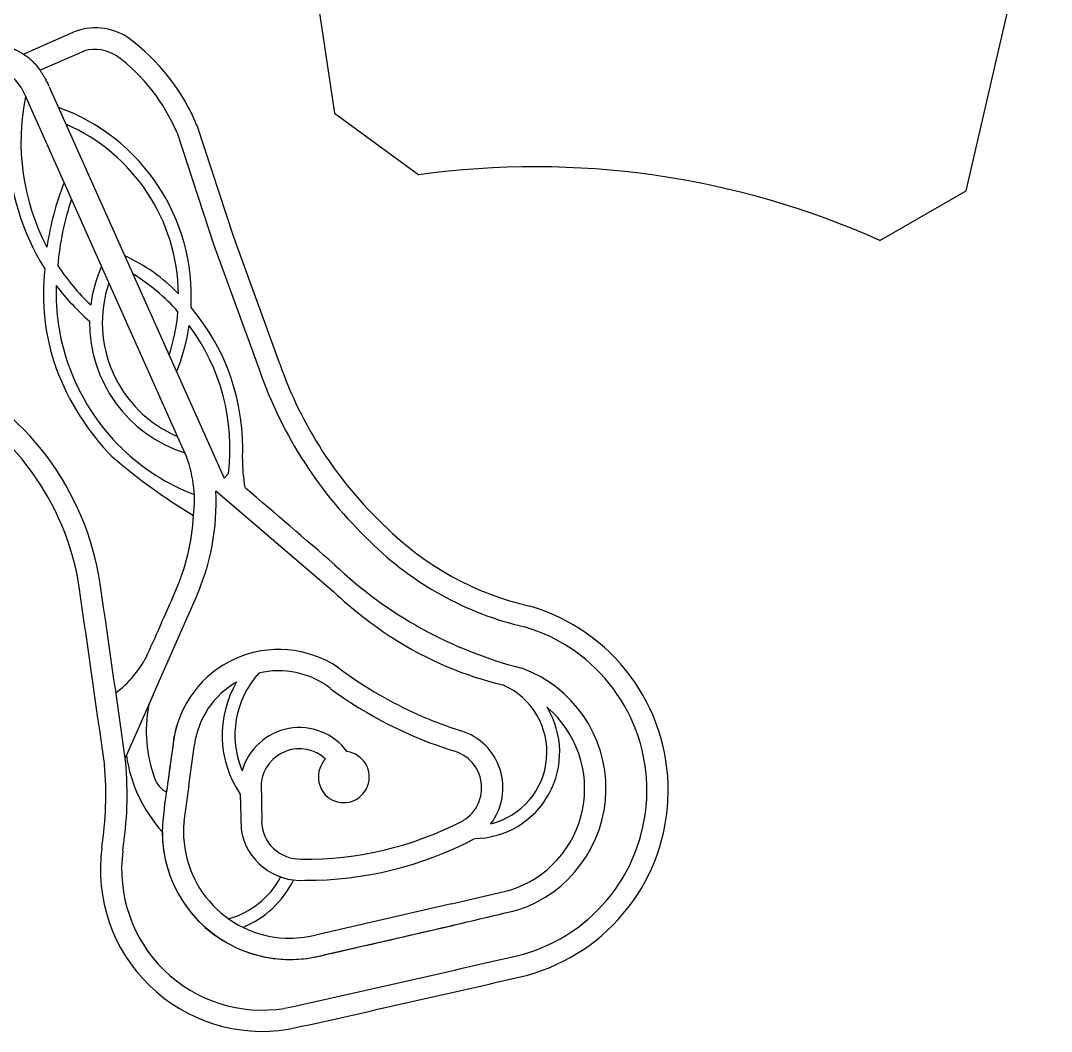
# Model space of a CAD drawing. Header units: millimetres. Extents: x -14000 to -11893, y 5996570 to 5998427.
# Drawn here: x -13020 to -12898.9, y 5997142.3 to 5997260.9 of the extents above; entities that cross this region are included whole.
import ezdxf

# ---------------------------------------------------------------- set-up
doc = ezdxf.new("R2010")
doc.units = ezdxf.units.MM
doc.header["$LTSCALE"] = 0.25
doc.layers.add('3_road_UNBC', color=8, linetype='Continuous')
doc.layers.add('3_sidewalk_UNBC', color=253, linetype='Continuous')

msp = doc.modelspace()

# ---------------------------------------------------------------- linework, layer by layer
at = {"layer": '3_road_UNBC'}
for p, q in [((-12989.54, 5997292.81), (-12983.1, 5997250.04)), ((-12908.96, 5997240.91), (-12898.94, 5997284.04)), ((-12983.1, 5997250.04), (-12973.2, 5997242.81)), ((-12919.06, 5997235.09), (-12908.96, 5997240.91))]:
    msp.add_line(p, q, dxfattribs=at)
msp.add_arc((-12959.6, 5997144.54), 99.2, 65.8803, 97.8807, dxfattribs=at)
at = {"layer": '3_sidewalk_UNBC'}
for p, q in [((-13013.86, 5997259.5), (-13019.6, 5997256.96)), ((-13017.71, 5997255.08), (-13012.49, 5997257.37)), ((-13012.49, 5997257.37), (-13012.49, 5997257.37)), ((-13008.69, 5997256.76), (-13008.69, 5997256.76)), ((-13019.92, 5997253.06), (-13019.28, 5997251.78)), ((-13016.61, 5997253.14), (-12996.07, 5997207.2)), ((-13016.52, 5997252.93), (-13016.52, 5997252.93)), ((-13000.68, 5997210.17), (-13019.28, 5997251.78)), ((-12994.95, 5997235.48), (-12999.26, 5997248.58)), ((-13001.6, 5997247.71), (-12997.31, 5997234.66)), ((-12989.53, 5997220.6), (-12994.95, 5997235.48)), ((-12997.31, 5997234.66), (-12991.88, 5997219.76)), ((-12991.88, 5997219.76), (-12991.88, 5997219.76)), ((-12995.57, 5997207.74), (-12996.07, 5997207.2)), ((-12993.64, 5997206.08, 774.27), (-12993.64, 5997206.08, 774.27)), ((-12997.04, 5997205.7), (-12983.21, 5997193.84)), ((-13013.27, 5997195.51), (-13013.27, 5997195.51)), ((-13013.27, 5997195.51), (-13013.27, 5997195.51)), ((-13010.81, 5997195.94), (-13010.81, 5997195.94)), ((-13001.2, 5997189.03), (-12999.41, 5997193.09)), ((-12975.84, 5997191.34, 774.22), (-12975.84, 5997191.34, 774.22)), ((-12975.84, 5997191.34, 774.22), (-12975.84, 5997191.34, 774.22)), ((-13004.24, 5997182.12), (-13001.21, 5997189.04)), ((-12960.81, 5997189.75), (-12960.81, 5997189.75)), ((-13007.69, 5997174.28, 774.27), (-13004.38, 5997181.81, 774.27)), ((-13004.96, 5997180.47), (-13004.24, 5997182.12)), ((-13001.99, 5997176.56, 774.27), (-13001.99, 5997176.56, 774.27)), ((-13000.22, 5997171.13), (-12999.56, 5997175.95)), ((-13010.12, 5997173.55), (-13010.12, 5997173.55)), ((-13002.77, 5997170.93, 774.27), (-13002.77, 5997170.93, 774.27)), ((-13000.22, 5997171.13, 776.09), (-13000.79, 5997166.95, 776.09)), ((-12991.71, 5997171.44), (-12991.66, 5997166.91)), ((-12994.21, 5997170.15), (-12994.09, 5997166.01)), ((-12994.09, 5997166.01, 776.09), (-12994.09, 5997166.01, 776.09)), ((-12969.38, 5997157.23, 775.45), (-12962.54, 5997158.83, 775.45)), ((-12969.38, 5997157.23), (-12985.34, 5997153.56)), ((-12997.63, 5997153.91), (-12997.63, 5997153.91)), ((-12969.07, 5997154.68), (-12984.38, 5997151.22)), ((-12969.07, 5997154.68), (-12969.07, 5997154.68)), ((-12965.61, 5997150.4), (-12965.61, 5997150.4)), ((-12961.19, 5997151.25), (-12961.19, 5997151.25)), ((-12960.59, 5997148.83), (-12960.59, 5997148.83))]:
    msp.add_line(p, q, dxfattribs=at)
for centre, radius, start, end in [((-13011.17, 5997253.16), 6.89, 56.5348, 112.9935), ((-13021.89, 5997239.16), 24.51, 22.6003, 53.6733), ((-13011.3, 5997252.69), 4.83, 57.337, 104.3136), ((-13021.78, 5997239.22), 21.89, 22.8223, 53.2893), ((-13025.16, 5997249.7), 6.22, 32.6921, 69.4461), ((-13022.13, 5997250.88), 5.97, 22.3033, 30.6287), ((-12993.55, 5997246.62), 26.38, 168.309, 207.823), ((-13023.5, 5997228.53), 23.57, 356.8582, 70.209), ((-13023.5, 5997228.53), 22.07, 0.7793, 66.3543), ((-13023.5, 5997228.53), 23.57, 54.6054, 58.9889), ((-12993.55, 5997246.62), 27.88, 180.9326, 212.1943), ((-12984.01, 5997229.62), 33.2, 158.2989, 171.8753), ((-12984.01, 5997229.62), 31.7, 161.0162, 175.4102), ((-13016.5, 5997214.16), 21.04, 44.2458, 65.3648), ((-12990.32, 5997228.9), 26.98, 173.8919, 199.0925), ((-12993.55, 5997246.62), 26.38, 213.2488, 226.3889), ((-12995.83, 5997225.46), 16.05, 155.7539, 172.6112), ((-12995.83, 5997225.46), 14.55, 161.2604, 246.9124), ((-13019.43, 5997210.72), 24.04, 41.7631, 58.2433), ((-12990.32, 5997228.91), 25.48, 178.0008, 199.1232), ((-12993.55, 5997246.62), 27.88, 217.1158, 228.889), ((-13023.5, 5997228.53), 22.07, 341.8184, 355.3091), ((-13019.44, 5997210.71), 25.55, 357.1548, 40.316), ((-12995.83, 5997225.46), 16.05, 179.4525, 252.4188), ((-13023.5, 5997228.53), 23.57, 337.9638, 351.6524), ((-13019.43, 5997210.72), 24.04, 352.889, 36.7741), ((-13046.41, 5997186.98), 37.29, 39.2459, 64.3011), ((-12990.22, 5997229.04), 25.61, 199.3307, 225.723), ((-12944.52, 5997236.26), 47.66, 199.181, 226.7273), ((-12987.65, 5997230.68), 30.09, 200.6259, 224.2013), ((-12944.52, 5997236.26), 50.16, 199.2014, 226.6926), ((-13044.27, 5997189.41), 31.6, 11.1368, 64.1028), ((-12990.33, 5997229.16), 25.63, 226.1009, 248.8184), ((-13043.7, 5997189.69), 33.48, 10.7561, 38.5899), ((-12959.74, 5997268.08), 76.53, 229.7317, 238.533), ((-13014.24, 5997204.56, 774.2), 14.68, 353.0974, 22.4467), ((-12976.81, 5997209.18), 17.11, 179.0922, 190.4378), ((-13950.73, 5996079.39, 774.27), 1478.33, 49.11463, 49.64956), ((-13024.54, 5997204.35), 27.53, 335.8787, 2.8203), ((-13024.52, 5997204, 774.2), 24.87, 335.7449, 357.2496), ((-12952.33, 5997226.47), 35.19, 225.0741, 257.099), ((-12952.33, 5997226.47), 37.69, 225.1219, 257.0143), ((-15643.74, 5996806.61), 2661.56, 7.92893, 8.41719), ((-12948.82, 5997233.08, 774.27), 49.74, 226.433, 255.6975), ((-15643.74, 5996806.61), 2659.06, 7.92893, 8.41719), ((-13456.52, 5997391.34, 774.2), 495.74, 335.5384, 336.5142), ((-12948.48, 5997231.18), 50.99, 227.0773, 237.0301), ((-12966.42, 5997170.55), 22.49, 285.0322, 73.9305), ((-12966.42, 5997170.55), 19.99, 285.1434, 73.7259), ((-12953.65, 5997223.65), 41.86, 237.3484, 256.8135), ((-12989.65, 5997174.6), 12.49, 56.1063, 172.2315), ((-13016.62, 5997192.29, 774.2), 12.93, 307.3052, 331.9015), ((-12983.99, 5997177.02), 10.82, 137.6424, 202.696), ((-12989.65, 5997174.71), 9.88, 52.3192, 103.7027), ((-12953.11, 5997224.56), 49.42, 233.2328, 245.0975), ((-12966.25, 5997170.78, 774.27), 15.01, 288.1196, 69.9678), ((-12989.65, 5997174.58), 10, 119.7236, 172.1621), ((-12983.99, 5997177.02), 12.32, 149.5232, 213.9272), ((-12983.99, 5997177.02), 12.32, 149.5232, 213.9272), ((-12966.8, 5997175.02), 8.63, 283.7571, 66.005), ((-12954.97, 5997221.15), 48.09, 233.4352, 252.8748), ((-12988.71, 5997177.56), 16.51, 169.8593, 199.8047), ((-12954.03, 5997222.79), 47.43, 245.1952, 252.5708), ((-12966.8, 5997175.02, 775.45), 10.13, 270.6564, 31.4926), ((-12966.23, 5997170.77, 775.45), 12.49, 287.1846, 49.7687), ((-12989.63, 5997174.58, 774.27), 12.53, 162.2246, 170.9285), ((-12987.24, 5997170.92), 7, 36.5322, 164.0544), ((-12970.33, 5997170.86), 7, 322.9433, 72.5708), ((-12228.18, 5997065.85), 781.68, 171.87245, 172.30409), ((-10204.88, 5996787.38, 774.27), 2824.06, 172.0752, 172.18529), ((-12991.19, 5997176.95), 16.52, 188.0819, 205.6134), ((-12987.24, 5997170.93), 4.5, 47.1025, 173.4601), ((-12982.04, 5997172.12), 3.01, 339.125, 81.804), ((-12970.34, 5997170.86), 4.5, 301.9243, 74.2406), ((-13050.58, 5997170.03), 40.61, 351.2154, 4.9691), ((-13050.58, 5997170.03), 43.11, 351.2383, 5.0465), ((-12981.95, 5997172.12), 3.06, 136.6324, 235.1679), ((-13001.67, 5997172.79), 2.69, 197.7138, 244.1797), ((-12955.9, 5997163.12, 774.27), 47.52, 170.5431, 176.9227), ((-12982.04, 5997172.12), 3.01, 236.4421, 339.125), ((-12990.11, 5997177.37), 17.67, 205.3266, 221.5871), ((-12988.36, 5997165.69, 776.09), 12.49, 174.1928, 267.4557), ((-12987.08, 5997167.07, 776.09), 7.09, 188.5652, 274.1266), ((-12987.16, 5997167), 4.51, 181.1577, 271.7219), ((-12986.45, 5997202.33), 39.85, 269.1586, 297.6404), ((-12988.35, 5997165.7, 774.27), 15, 180.0972, 244.6888), ((-12988.48, 5997165.6), 14.84, 179.8406, 231.9407), ((-12986.45, 5997202.32), 42.33, 269.8216, 297.8048), ((-12991.6, 5997161.27), 19.01, 172.2925, 279.2799), ((-12991.6, 5997161.27), 16.51, 172.3793, 279.0529), ((-12998.14, 5997164.98), 9.84, 285.1439, 332.1126), ((-12998.14, 5997164.98), 11.34, 292.0643, 334.0839), ((-13479.78, 5999334.33, 774.27), 2238.61, 282.75653, 283.38446), ((-12988.34, 5997165.71), 15.01, 231.7974, 266.7774), ((-12988.43, 5997166.59), 13.38, 267.9414, 283.3686), ((-12988.36, 5997165.65, 774.27), 14.95, 244.6169, 282.4215), ((-12988.36, 5997166.17), 15.47, 266.9059, 284.8677), ((-13823.29, 6000900.71), 3847.29, 282.52413, 282.9487), ((-13820.57, 6000888.79), 3837.57, 282.52196, 282.94972)]:
    msp.add_arc(centre, radius, start, end, dxfattribs=at)
msp.add_open_spline([(-13030.64, 5997277.93), (-13032.23, 5997277.17), (-13033.2, 5997274.78), (-13032.74, 5997271.65), (-13031.15, 5997266.05), (-13028.84, 5997260.94), (-13023.16, 5997258.34), (-13019.96, 5997257.36), (-13017.86, 5997255.52), (-13016.99, 5997253.92)], degree=2, dxfattribs=at)

doc.saveas('drawing.dxf')
